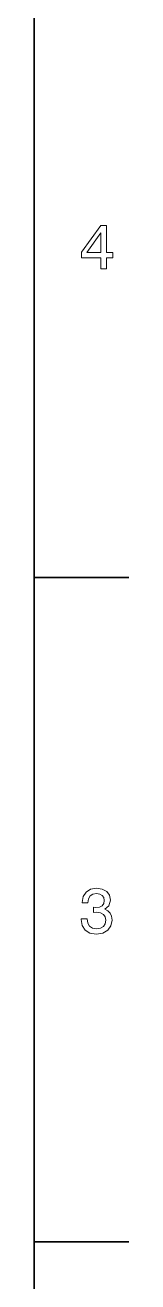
# Model space of a CAD drawing. Extents: x -898 to 594, y 0 to 420.
# Drawn here: x 584 to 591.5, y 101.8 to 201.2 of the extents above; entities that cross this region are included whole.
import ezdxf

# ---------------------------------------------------------------- set-up
doc = ezdxf.new("R2010")
doc.units = 0

msp = doc.modelspace()

# ---------------------------------------------------------------- linework, layer by layer
at = {"color": 7, "lineweight": 35}
msp.add_line((584, 10), (584, 410), dxfattribs=at)
at = {"color": 7, "lineweight": 35, "ltscale": 0.1875}
for p, q in [((584, 157.5), (591.5, 157.5)), ((584, 105), (591.5, 105))]:
    msp.add_line(p, q, dxfattribs=at)
at = {"color": 7, "lineweight": 13}
for points in [[(589.277405, 181.916794), (589.731262, 181.916794), (589.731262, 182.784225), (590.23053, 182.784225), (590.23053, 183.187683), (589.731262, 183.187683), (589.731262, 185.341141), (589.272339, 185.341141), (587.739197, 183.228027), (587.739197, 182.784225), (589.277405, 182.784225)], [(588.162842, 183.187683), (589.277405, 184.756134), (589.277405, 183.187683)], [(587.729126, 130.51622), (587.729126, 130.480911), (587.809814, 129.996765), (588.046814, 129.633652), (588.420044, 129.401657), (588.914246, 129.315933), (589.438782, 129.401657), (589.832153, 129.623566), (590.08429, 129.976593), (590.175049, 130.430481), (590.134705, 130.728027), (590.023804, 130.970108), (589.842224, 131.156708), (589.600159, 131.292877), (589.927979, 131.565216), (590.043945, 131.998932), (589.968323, 132.392303), (589.751465, 132.68985), (589.398438, 132.87645), (588.914246, 132.942017), (588.460388, 132.861313), (588.112427, 132.63942), (587.885437, 132.286392), (587.809814, 131.817368), (587.809814, 131.782074), (588.258667, 131.782074), (588.299011, 132.104828), (588.430115, 132.336823), (588.641907, 132.478027), (588.939514, 132.528473), (589.201721, 132.488113), (589.393372, 132.382217), (589.509399, 132.210739), (589.554749, 131.97876), (589.509399, 131.731628), (589.388306, 131.565216), (589.176514, 131.46434), (588.889038, 131.434082), (588.692383, 131.439133), (588.692383, 131.04071), (588.939514, 131.050797), (589.257202, 131.005417), (589.494263, 130.884369), (589.635437, 130.687683), (589.685913, 130.430481), (589.630432, 130.13797), (589.484131, 129.921112), (589.252197, 129.784943), (588.944519, 129.739563), (588.626831, 129.789993), (588.394836, 129.941284), (588.248535, 130.183365), (588.193115, 130.51622)]]:
    msp.add_lwpolyline(points, close=True, dxfattribs=at)

doc.saveas('drawing.dxf')
